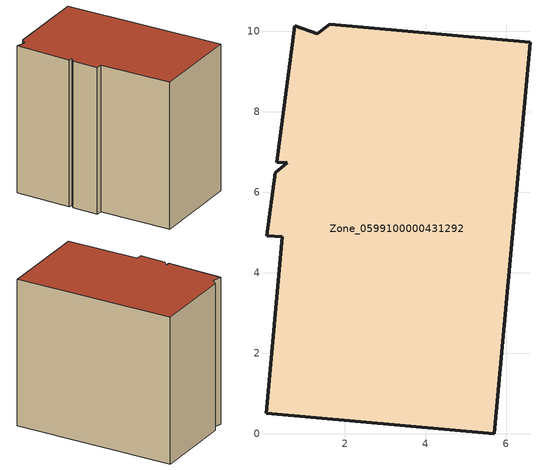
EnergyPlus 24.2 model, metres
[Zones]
Zone_0599100000431292
 floor ground (C_G): 0.76,10.14 1.3,9.94 1.62,10.18 6.59,9.73 5.7,0 0.04,0.52 0.44,4.89 0.06,4.93 0.27,6.49 0.56,6.73 0.3,6.75 z0
 wall outside (C_F): 0.44,4.89 0.04,0.52 5.7,0 6.59,9.73 1.62,10.18 1.3,9.94 0.76,10.14 0.3,6.75 0.56,6.73 0.27,6.49 0.06,4.93 0.44,4.89 z0:8.98
 roof outside (C_R): 1.3,9.94 0.76,10.14 0.3,6.75 0.56,6.73 0.27,6.49 0.06,4.93 0.44,4.89 0.04,0.52 5.7,0 6.59,9.73 1.62,10.18 z8.98
[BUILDING]
Pand.0599100000431292: North Axis=0; Terrain=City; Loads Convergence Tolerance Value=0.04; Temperature Convergence Tolerance Value=0.4; Solar Distribution=FullExterior; Maximum Number of Warmup Days=25; Minimum Number of Warmup Days=1
[Site:Location]
Rotterdam.The.Hague.AP_ZH_NLD Design_Conditions: Latitude=51.96; Longitude=4.45; Time Zone=1; Elevation=-4.5
[SITE:GROUNDTEMPERATURE:BUILDINGSURFACE]
18, 18, 18, 18, 18, 18, 18, 18, 18, 18, 18, 18
[MATERIAL] Thermal Absorptance=0.9; Solar Absorptance=0.7; Visible Absorptance=0.7
Name | Roughness | Thickness | Conductivity | Density | Specific Heat
G.TI.2006-2014 | MediumSmooth | 0.15 | 0.06 | 540 | 1210
F.TI.2006-2014 | Rough | 0.3 | 0.12 | 1920 | 840
R.TI.2006-2014 | MediumRough | 0.2 | 0.08 | 1500 | 1000
[CONSTRUCTION]
C_G: G.TI.2006-2014
C_F: F.TI.2006-2014
C_R: R.TI.2006-2014
[ZONE]
Zone_0599100000431292: Type=1; Multiplier=1; Ceiling Height=Autocalculate; Volume=Autocalculate; Floor Area=autocalculate; Part of Total Floor Area=Yes
[ZONEINFILTRATION:DESIGNFLOWRATE]
Infil_Zone_0599100000431292: Zone or ZoneList or Space or SpaceList=Zone_0599100000431292; Schedule=AlwaysOn; Design Flow Rate Calculation Method=Flow/Area; Flow Rate per Floor Area=0.0015; Constant Term Coefficient=1; Temperature Term Coefficient=0; Velocity Term Coefficient=0; Velocity Squared Term Coefficient=0
[HVACTEMPLATE:ZONE:IDEALLOADSAIRSYSTEM]
Zone_0599100000431292: Maximum Heating Supply Air Temperature=50; Minimum Cooling Supply Air Temperature=13; Maximum Heating Supply Air Humidity Ratio=0.0156; Minimum Cooling Supply Air Humidity Ratio=0.0077; Heating Limit=NoLimit; Cooling Limit=NoLimit; Dehumidification Control Type=ConstantSensibleHeatRatio; Cooling Sensible Heat Ratio=0.7; Dehumidification Setpoint=60; Humidification Control Type=None; Humidification Setpoint=30; Outdoor Air Method=None; Outdoor Air Flow Rate per Person=0.00944; Outdoor Air Flow Rate per Zone Floor Area=0; Outdoor Air Flow Rate per Zone=0; Demand Controlled Ventilation Type=None; Outdoor Air Economizer Type=NoEconomizer; Heat Recovery Type=None; Sensible Heat Recovery Effectiveness=0.7; Latent Heat Recovery Effectiveness=0.65
[ZONECONTROL:THERMOSTAT]
ThermostatControl_Zone_0599100000431292: Zone or ZoneList=Zone_0599100000431292; Control Type Schedule=DualSetpointControlType; Control 1=Thermostat_Zone_0599100000431292; Temperature Difference Between Cutout And Setpoint=0
[THERMOSTATSETPOINT:DUALSETPOINT]
Thermostat_Zone_0599100000431292: Heating Setpoint Temperature Schedule=HeatingSetpoint_Zone_0599100000431292; Cooling Setpoint Temperature Schedule=CoolingSetpoint_Zone_0599100000431292
[SCHEDULE:COMPACT]
HeatingSetpoint_Zone_0599100000431292: Through: 12/31, For: AllDays, Until: 24:00, 21
CoolingSetpoint_Zone_0599100000431292: Through: 12/31, For: AllDays, Until: 24:00, 24
DualSetpointControlType: Through: 12/31, For: AllDays, Until: 24:00, 4
AlwaysOn: Through: 12/31, For: AllDays, Until: 24:00, 1
